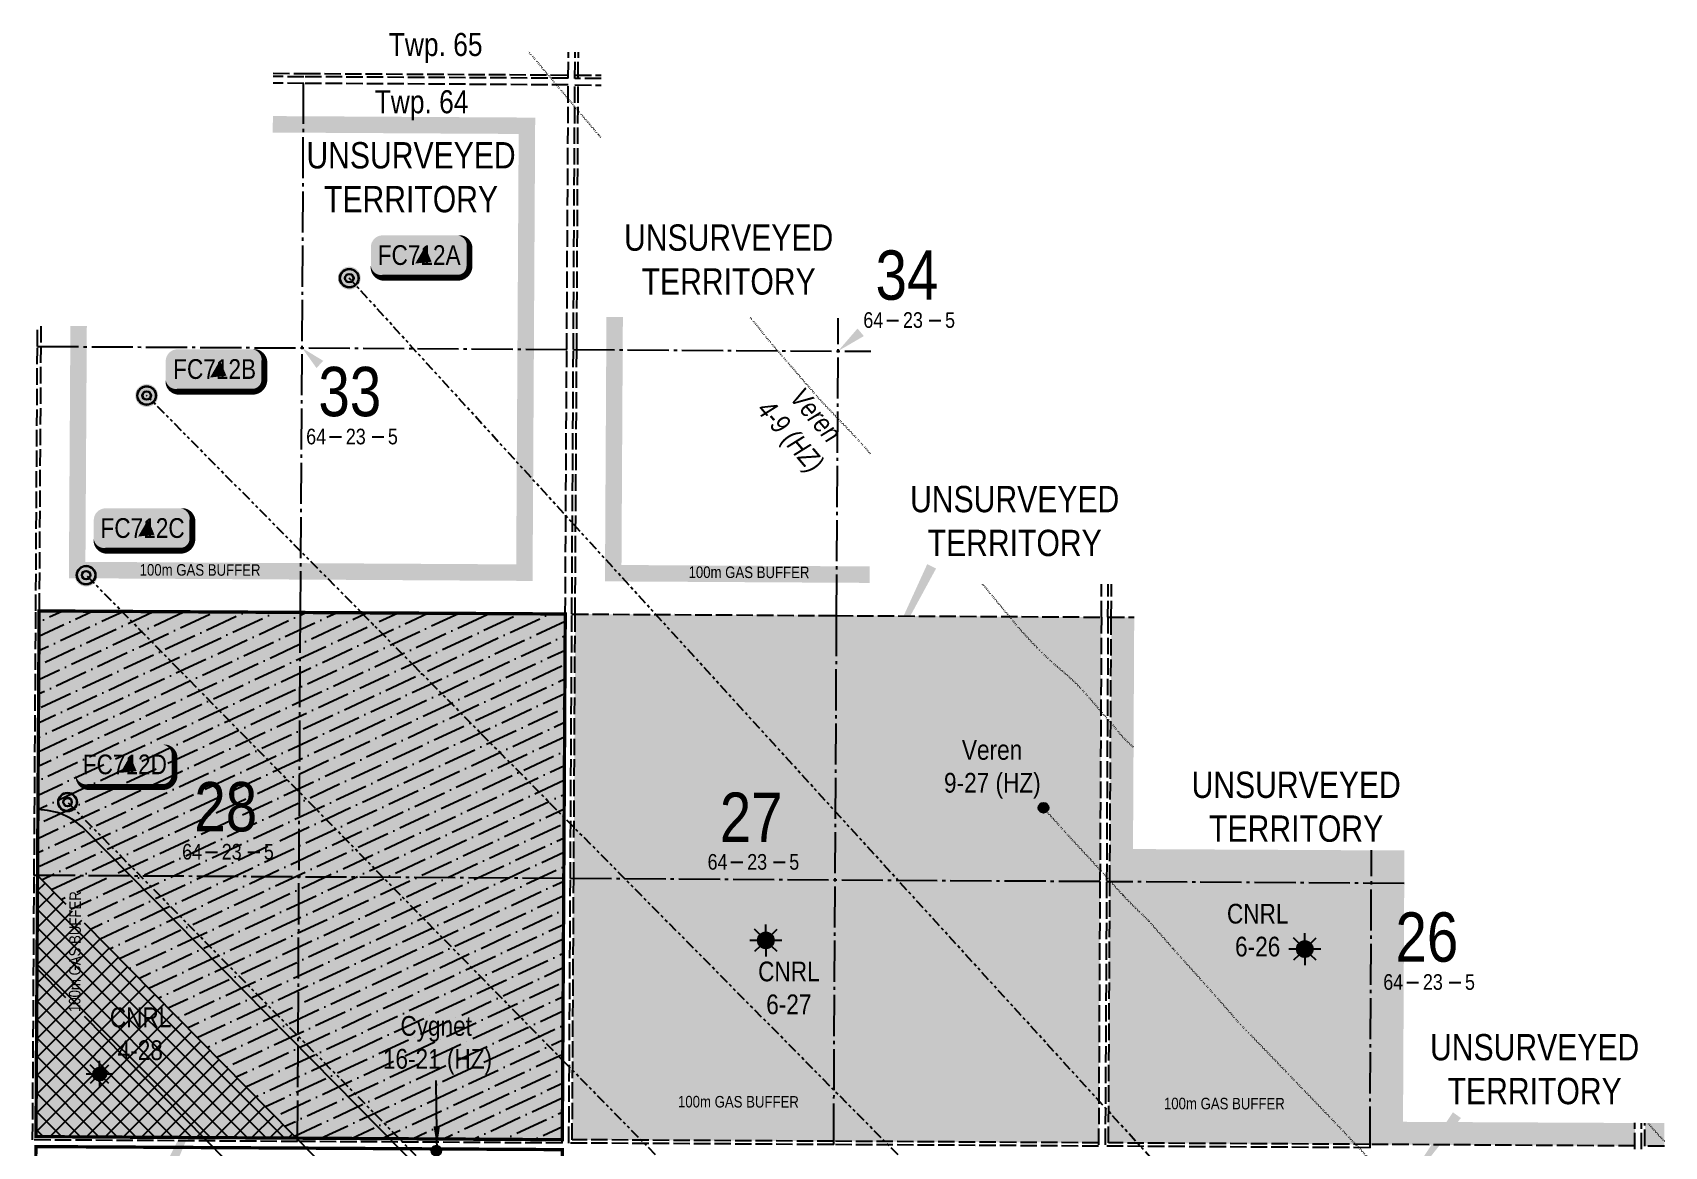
# Model space of a CAD drawing. Header units: inches. Extents: x 464475 to 485921, y 6038951 to 6050475.
# Drawn here: x 478699 to 483659, y 6047089 to 6050475 of the extents above; entities that cross this region are included whole.
import ezdxf
from ezdxf.enums import TextEntityAlignment as Align

# ---------------------------------------------------------------- set-up
doc = ezdxf.new("R2010")
doc.units = ezdxf.units.IN
doc.header["$LTSCALE"] = 5
for name, pattern in [('foc-DOT', [1, 0.2, -0.8]), ('foc-DRILLPATH', [14.75, 6, -1.75, 1.75, -1.75, 1.75, -1.75]), ('foc-QUARTERLINE', [33, 25, -3, 2, -3]), ('foc-UNSURVEYED', [12.5, 10, -2.5])]:
    doc.linetypes.add(name, pattern=pattern)
for name, color, linetype in [('10', 1, 'Continuous'), ('9', 3, 'Continuous'), ('ABADATA-DRILL-T', 8, 'Continuous'), ('AS-DRILL', 8, 'foc-DOT'), ('AS-DRILL-T', 8, 'Continuous'), ('AS-TARGET-GAS', 182, 'Continuous'), ('AS-TARGET-GAS-H', 181, 'Continuous'), ('AS-UNDERLAY-H', 141, 'Continuous'), ('D-TXT', 6, 'Continuous'), ('H-CP', 51, 'Continuous'), ('L-BD', 7, 'Continuous'), ('L-MON', 1, 'Continuous'), ('L-QSEC', 8, 'foc-QUARTERLINE'), ('L-SECLBL', 7, 'Continuous'), ('L-UNS-T', 3, 'Continuous'), ('L-USEC', 7, 'foc-UNSURVEYED'), ('P-PDRILLPATH', 12, 'foc-DRILLPATH'), ('P-PROPOSED', 10, 'Continuous'), ('P-TEMP-HUSKY-NO CUT-H', 104, 'Continuous')]:
    doc.layers.add(name, color=color, linetype=linetype)
doc.layers.add('D56-EXISTING DISPOSITION', color=7, linetype='Continuous', true_color=0xa347ff)
doc.styles.add('80', font='ARIALN.TTF', dxfattribs={"height": 10})
doc.styles.add('80CG', font='ARIALN.TTF', dxfattribs={"height": 10})
doc.styles.add('80L', font='ARIALN.TTF', dxfattribs={"height": 10})
doc.styles.add('SIMPLEX', font='ARIALN.TTF')
doc.dimstyles.new('Compass 5 000', dxfattribs={"dimscale": 5, "dimtxt": 9, "dimasz": 2, "dimexe": 0.2, "dimexo": 0.0625, "dimgap": 0.5, "dimtad": 0, "dimtih": 1, "dimtoh": 1, "dimzin": 0, "dimdsep": 46, "dimtxsty": '80CG', "dimcen": 0.1, "dimse1": 1, "dimse2": 1, "dimclrd": 256, "dimclrt": 256, "dimaunit": 1, "dimadec": 4, "dimazin": 0, "dimtfac": 0.06, "dimtofl": 0, "dimtmove": 0, "dimatfit": 1, "dimfxl": 0.2, "dimtolj": 1, "dimtzin": 0, "dimlwd": -1, "dimarcsym": 0})

# ---------------------------------------------------------------- blocks, each defined once
blk = doc.blocks.new('BH-Existing')
at = {"layer": 'AS-DRILL-T'}
h = blk.add_hatch(color=256, dxfattribs=at)
h.dxf.hatch_style = 1
edge = h.paths.add_edge_path()
edge.add_arc((0, 0), 0.5, 0, 360)
blk.add_circle((0, 0), 0.5, dxfattribs=at)
blk = doc.blocks.new('GAS')
h = blk.add_hatch(color=255)
h.dxf.hatch_style = 1
edge = h.paths.add_edge_path()
edge.add_arc((0, 0), 0.9, 0, 360)
for p, q in [((-0.81, 0), (-1.62, 0)), ((-0.57, 0.57), (-1.14, 1.14)), ((0, 0.81), (0, 1.62)), ((0.57, 0.57), (1.14, 1.14)), ((1.62, 0), (0.81, 0)), ((-0.57, -0.57), (-1.14, -1.14)), ((0, -0.81), (0, -1.62)), ((1.14, -1.14), (0.57, -0.57))]:
    blk.add_line(p, q)
blk.add_circle((0, 0), 0.8)
blk = doc.blocks.new('*U501')
h = blk.add_hatch(color=254)
edge = h.paths.add_edge_path()
edge.add_line((-19, -11.5), (19, -11.5))
edge.add_arc((19, -5.5), 6, 270, 360)
edge.add_line((25, -5.5), (25, 4))
edge.add_arc((19, 4), 6, 0, 90)
edge.add_line((19, 10), (-19, 10))
edge.add_arc((-19, 4), 6, 90, 180)
edge.add_line((-25, 4), (-25, -5.5))
edge.add_arc((-19, -5.5), 6, 180, 270)
at = {"color": 1, "flags": 128}
blk.add_lwpolyline([(-19, -11.5, 3, 3, 0), (19, -11.5, 3, 3, 0.414214), (25, -5.5, 3, 3, 0), (25, 4, 3, 0, 0.414214), (19, 10, 0, 0, 0), (-19, 10, 0, 0, 0.414214), (-25, 4, 0, 0, 0), (-25, -5.5, 0, 3, 0.414214)], format="xyseb", close=True, dxfattribs=at)
blk.add_lwpolyline([(5.78, -3.39, 0, 10, 0), (0, 0, 5, 5, 0)], format="xyseb", dxfattribs=at)
at = {"color": 1, "style": '80'}
blk.add_attdef('ENTER_TEXT_001', (-35.99, -5), '', height=10, dxfattribs=at)
blk = doc.blocks.new('plbh')
at = {"layer": 'L-MON'}
h = blk.add_hatch(color=255, dxfattribs=at)
h.dxf.hatch_style = 1
edge = h.paths.add_edge_path()
edge.add_arc((0, 0), 1.16, 0, 360)
h = blk.add_hatch(color=256, dxfattribs=at)
h.dxf.hatch_style = 1
h.paths.add_polyline_path([(-0.96, 0, 1), (0.96, 0, 1)])
h.paths.add_polyline_path([(0.91, 0, -1), (-0.91, 0, -1)], flags=16)
h.paths.add_polyline_path([(0.45, 0, -1), (-0.45, 0, -1)], flags=0)
h = blk.add_hatch(color=256, dxfattribs=at)
h.dxf.hatch_style = 1
h.paths.add_polyline_path([(-0.45, 0, 1), (0.45, 0, 1)])
h.paths.add_polyline_path([(0.4, 0, -1), (-0.4, 0, -1)], flags=16)
at = {"layer": 'L-MON', "color": 240}
for radius in [0.96, 0.91, 0.45, 0.4]:
    blk.add_circle((0, 0), radius, dxfattribs=at)
blk = doc.blocks.new('L-SECLBL')
at = {"layer": '9', "color": 7}
for p, q in [((-5.08, -27.83), (-12.29, -27.83)), ((20.7, -27.83), (13.5, -27.83))]:
    blk.add_line(p, q, dxfattribs=at)
at = {"layer": '10', "color": 2, "style": 'SIMPLEX'}
blk.add_attdef('SEC', text='', height=30, dxfattribs=at).set_placement((0, 0), align=Align.MIDDLE)
at = {"layer": '10', "color": 5, "style": '80L'}
blk.add_attdef('TWP', text='', height=9.5, dxfattribs=at).set_placement((-14.43, -27.37), align=Align.MIDDLE_RIGHT)
blk.add_attdef('RGE', text='', height=9.5, dxfattribs=at).set_placement((3.62, -27.37), align=Align.MIDDLE_CENTER)
blk.add_attdef('MER', text='', height=9.5, dxfattribs=at).set_placement((23.17, -27.37), align=Align.MIDDLE_LEFT)

msp = doc.modelspace()

# ---------------------------------------------------------------- hatches: boundary and pattern name
at = {"layer": 'AS-TARGET-GAS-H'}
h = msp.add_hatch(color=256, dxfattribs=at)
h.dxf.hatch_style = 1
h.paths.add_polyline_path([(479428.721, 6050170.899), (480176.205, 6050166.562), (480168.752, 6048858.157), (478859.212, 6048865.841), (478863.515, 6049582.313), (478813.54, 6049582.313), (478808.939, 6048816.162), (480218.44, 6048807.892), (480226.462, 6050216.245), (479429.01, 6050220.871)])
h = msp.add_hatch(color=256, dxfattribs=at)
h.dxf.hatch_style = 1
h.paths.add_polyline_path([(481243.485, 6048851.888), (480488.728, 6048856.287), (480492.987, 6049610.348), (480443.014, 6049610.631), (480438.474, 6048806.605), (481243.194, 6048801.915)])
h = msp.add_hatch(color=256, dxfattribs=at)
h.dxf.hatch_style = 1
h.paths.add_polyline_path([(480217.343, 6048608.001), (478807.739, 6048616.271), (478799.282, 6047208.061), (480209.392, 6047199.902)])
h.paths.add_polyline_path([(480159.702, 6047250.163), (478849.555, 6047257.744), (478857.412, 6048566.006), (480167.088, 6048558.321)], flags=16)
h = msp.add_hatch(color=256, dxfattribs=at)
h.dxf.hatch_style = 1
h.paths.add_polyline_path([(481846.97, 6048598.501), (480437.345, 6048606.713), (480429.389, 6047198.563), (481839.541, 6047190.346)])
h.paths.add_polyline_path([(481789.832, 6047240.61), (480479.644, 6047248.244), (480487.035, 6048556.449), (481796.733, 6048548.819)], flags=16)
h = msp.add_hatch(color=256, dxfattribs=at)
h.dxf.hatch_style = 1
h.paths.add_polyline_path([(482113.755, 6047992.824), (482063.782, 6047993.087), (482059.541, 6047189.067), (482864.559, 6047184.401), (482864.848, 6047234.374), (482109.777, 6047238.75)])
at = {"layer": 'AS-UNDERLAY-H'}
h = msp.add_hatch(color=51, dxfattribs=at)
h.dxf.hatch_style = 1
h.paths.add_polyline_path([(479125.821, 6047929.966), (479438.273, 6047929.966), (479438.273, 6048038.723), (479389.928, 6048038.723), (479389.928, 6048211.501), (479183.228, 6048211.501), (479183.228, 6048042.478), (479124.866, 6048042.478)])
at = {"layer": 'H-CP'}
h = msp.add_hatch(color=256, dxfattribs=at)
h.dxf.hatch_style = 1
h.paths.add_polyline_path([(478718.443, 6048716.685), (478708.848, 6047118.686), (480308.83, 6047109.369), (480317.855, 6048707.36)])
h = msp.add_hatch(color=256, dxfattribs=at)
h.dxf.hatch_style = 1
h.paths.add_polyline_path([(481947.441, 6048697.864), (481142.7, 6048702.552), (480348.014, 6048707.184), (480343.471, 6047903.158), (480338.989, 6047109.193), (481133.975, 6047104.558), (481939.012, 6047099.867), (481943.201, 6047893.837)])
h = msp.add_hatch(color=256, dxfattribs=at)
h.dxf.hatch_style = 1
h.paths.add_polyline_path([(481142.7, 6048702.557), (480348.014, 6048707.187), (480348.014, 6048707.184), (481142.7, 6048702.552)])
h = msp.add_hatch(color=256, dxfattribs=at)
h.dxf.hatch_style = 1
h.paths.add_polyline_path([(481947.441, 6048697.868), (481142.7, 6048702.557), (481142.7, 6048702.552), (481947.441, 6048697.864)])
h = msp.add_hatch(color=256, dxfattribs=at)
h.dxf.hatch_style = 1
h.paths.add_polyline_path([(482768.705, 6047989.005), (482043.672, 6047992.827), (482047.386, 6048697.286), (481977.598, 6048697.689), (481973.36, 6047893.662), (482768.196, 6047889.059)])
h = msp.add_hatch(color=256, dxfattribs=at)
h.dxf.hatch_style = 1
h.paths.add_polyline_path([(482047.386, 6048697.286), (481977.598, 6048697.692), (481977.598, 6048697.689)])
h = msp.add_hatch(color=256, dxfattribs=at)
h.dxf.hatch_style = 1
h.paths.add_polyline_path([(482868.65, 6047988.478), (482768.705, 6047989.005), (482768.196, 6047889.059), (482868.141, 6047888.48)])
h = msp.add_hatch(color=256, dxfattribs=at)
h.dxf.hatch_style = 1
h.paths.add_polyline_path([(482768.196, 6047889.059), (481973.36, 6047893.662), (481969.171, 6047099.693), (482764.156, 6047095.084)])
h = msp.add_hatch(color=256, dxfattribs=at)
h.dxf.hatch_style = 1
h.paths.add_polyline_path([(483569.538, 6047160.185), (482864.454, 6047163.773), (482868.141, 6047888.48), (482768.196, 6047889.059), (482764.156, 6047095.084), (483569.196, 6047090.42)])
h = msp.add_hatch(color=256, dxfattribs=at)
h.dxf.hatch_style = 1
h.paths.add_polyline_path([(483658.866, 6047159.731), (483599.699, 6047160.032), (483599.357, 6047090.245), (483658.866, 6047089.9)])
at = {"layer": 'P-TEMP-HUSKY-NO CUT-H', "true_color": 0x0582ff}
h = msp.add_hatch(dxfattribs=at)
h.set_pattern_fill('ANSI36', color=150, scale=12.493375, angle=340)
h.set_pattern_definition([(25, (-2029938.266, -24106716.543), (46.148773015, 65.28662769), [99.16616208, -19.83323242, 0, -19.83323242])])
h.paths.add_polyline_path([(479500.776, 6047114.103), (480308.83, 6047109.369), (480317.855, 6048707.36), (478718.469, 6048716.685), (478713.607, 6047912.663)])
at = {"layer": 'P-TEMP-HUSKY-NO CUT-H'}
h = msp.add_hatch(dxfattribs=at)
h.set_pattern_fill('ANSI37', color=256, scale=12.493375)
h.set_pattern_definition([(45, (-2029938.266, -24106716.543), (-28.04842627, 28.04842627), []), (135, (-2029938.266, -24106716.543), (-28.04842627, -28.04842627), [])])
h.paths.add_polyline_path([(478708.848, 6047118.686), (479500.777, 6047114.103), (478713.615, 6047912.655)])

# ---------------------------------------------------------------- linework, layer by layer
at = {"layer": 'AS-DRILL'}
msp.add_line((482565.81, 6047688.862), (482565.81, 6047688.862), dxfattribs=at)
at = {"layer": 'AS-DRILL', "flags": 128}
for points in [[(480426.017, 6050156.112), (480419.105, 6050164.265), (480400.346, 6050186.022), (480381.749, 6050207.839), (480363.102, 6050229.835), (480344.218, 6050252.323), (480325.772, 6050274.468), (480307.495, 6050296.533), (480289.15, 6050318.798), (480270.542, 6050340.504), (480251.884, 6050362.421), (480233.748, 6050384.424), (480215.241, 6050406.4), (480206.712, 6050416.257)], [(481245.348, 6049194.517), (481239.668, 6049201.259), (481220.779, 6049222.837), (481201.298, 6049244.108), (481181.626, 6049265.11), (481162.012, 6049285.711), (481142.039, 6049306.384), (481121.995, 6049327.028), (481102.182, 6049347.911), (481082.982, 6049369.3), (481064.024, 6049390.988), (481045.176, 6049412.805), (481026.429, 6049434.723), (481007.622, 6049456.64), (480988.853, 6049478.237), (480969.955, 6049499.955), (480951.177, 6049521.802), (480932.681, 6049543.928), (480914.547, 6049566.391), (480896.573, 6049588.894), (480881.028, 6049608.079)], [(482045.306, 6048302.766), (482035.395, 6048310.972), (482024.826, 6048320.787), (482018.399, 6048327.261), (482007.263, 6048339.718), (481995.707, 6048354.008), (481983.146, 6048369.453), (481969.606, 6048384.883), (481955.188, 6048400.828), (481940.097, 6048418.246), (481930.287, 6048429.846), (481924.224, 6048436.938), (481907.215, 6048456.566), (481889.307, 6048476.468), (481870.369, 6048496.266), (481849.879, 6048515.622), (481828.305, 6048534.324), (481806.511, 6048553.047), (481785.32, 6048572.266), (481774.662, 6048582.431), (481764.542, 6048592.144), (481744.308, 6048612.708), (481724.657, 6048633.8), (481705.417, 6048655.239), (481686.928, 6048676.785), (481668.631, 6048698.79), (481650.295, 6048720.955), (481631.919, 6048743.09), (481613.853, 6048765.203), (481595.587, 6048787.298), (481585.115, 6048799.924)], [(483658.866, 6046102.754), (483656.231, 6046105.503), (483637.344, 6046125.562), (483618.427, 6046145.66), (483599.671, 6046165.807), (483580.844, 6046185.935), (483561.706, 6046205.755), (483542.749, 6046225.743), (483523.953, 6046245.921), (483505.177, 6046266.149), (483486.571, 6046286.475), (483467.986, 6046306.742), (483449.37, 6046327.139), (483430.674, 6046347.366), (483411.577, 6046367.365), (483392.51, 6046387.274), (483373.352, 6046407.174), (483354.425, 6046427.152), (483335.638, 6046447.27), (483316.641, 6046467.238), (483297.875, 6046487.386), (483278.868, 6046507.395), (483259.569, 6046527.025), (483240.22, 6046546.715), (483221.273, 6046566.744), (483202.808, 6046587.16), (483184.213, 6046607.546), (483165.185, 6046627.405), (483145.806, 6046646.916), (483126.407, 6046666.466), (483107.248, 6046686.226), (483088.432, 6046706.313), (483069.705, 6046726.441), (483050.698, 6046746.38), (483031.681, 6046766.358), (483012.854, 6046786.496), (482993.927, 6046806.505), (482975.03, 6046826.543), (482956.243, 6046846.62), (482937.437, 6046866.768), (482918.58, 6046886.866), (482899.674, 6046906.914), (482880.817, 6046926.952), (482862.1, 6046947.14), (482843.224, 6046967.238), (482823.986, 6046986.988), (482804.868, 6047006.867), (482785.831, 6047026.816), (482766.522, 6047046.436), (482747.384, 6047066.265), (482728.557, 6047086.403), (482709.621, 6047106.471), (482690.744, 6047126.53), (482671.857, 6047146.598), (482652.92, 6047166.606), (482633.883, 6047186.545), (482614.735, 6047206.364), (482595.607, 6047226.214), (482576.409, 6047246.003), (482557.221, 6047265.753), (482519.116, 6047305.621), (482499.948, 6047325.47), (482480.8, 6047345.209), (482461.712, 6047365.068), (482442.634, 6047384.948), (482423.527, 6047404.827), (482404.248, 6047424.567), (482384.81, 6047444.237), (482365.943, 6047464.285), (482347.909, 6047485.1), (482330.017, 6047506.043), (482311.803, 6047526.688), (482293.448, 6047547.164), (482275.174, 6047567.759), (482256.769, 6047588.265), (482238.364, 6047608.741), (482220.12, 6047629.426), (482201.655, 6047649.892), (482183.1, 6047670.239), (482164.865, 6047690.854), (482146.822, 6047711.668), (482128.528, 6047732.254), (482110.294, 6047752.889), (482092.31, 6047773.683), (482072.861, 6047793.124), (482052.668, 6047811.888), (482033.178, 6047831.349), (482014.261, 6047851.297), (481995.735, 6047871.673), (481977.241, 6047892.17), (481958.786, 6047912.646), (481940.241, 6047933.053), (481921.735, 6047953.469), (481903.039, 6047973.626), (481884.283, 6047993.774), (481865.476, 6048013.911), (481846.82, 6048034.148), (481828.506, 6048054.674), (481810.051, 6048075.12), (481788.781, 6048098.839), (481771.551, 6048118.32)], [(483658.866, 6047104.484), (483649.896, 6047114.235), (483631.321, 6047134.582), (483613.016, 6047155.137), (483608.802, 6047159.979)]]:
    msp.add_lwpolyline(points, dxfattribs=at)
at = {"layer": 'D56-EXISTING DISPOSITION', "const_width": 9.995, "flags": 128}
msp.add_lwpolyline([(478718.443, 6048716.685), (478708.848, 6047118.686), (479503.819, 6047114.086), (480308.83, 6047109.369), (480313.313, 6047903.334), (480317.855, 6048707.36), (479513.129, 6048712.081)], close=True, dxfattribs=at)
msp.add_lwpolyline([(478708.066, 6046988.582), (478708.666, 6047088.527), (479503.643, 6047083.927), (480308.66, 6047079.21), (480304.118, 6046275.184), (480299.578, 6045471.158), (480199.632, 6045471.74)], dxfattribs=at)
at = {"layer": 'L-QSEC'}
for p, q in [((479513.129, 6048712.081), (479522.536, 6050320.277)), ((481142.7, 6048702.552), (481147.66, 6049606.525)), ((478713.222, 6049520.771), (480322.396, 6049511.385)), ((480342.505, 6049511.268), (481247.057, 6049505.998)), ((479503.76, 6047104.036), (479513.129, 6048712.081)), ((481133.92, 6047094.509), (481142.7, 6048702.552)), ((482764.105, 6047085.035), (482768.705, 6047989.005)), ((480313.313, 6047903.334), (478703.565, 6047912.714)), ((481943.201, 6047893.837), (480333.422, 6047903.217)), ((482868.141, 6047888.48), (481963.31, 6047893.72))]:
    msp.add_line(p, q, dxfattribs=at)
at = {"layer": 'L-SECLBL', "flags": 128}
for points in [[(481147.112, 6049506.58, 0, 29.984, 0), (481215.833, 6049563.691, 0, 0, 0)], [(479517.832, 6049516.078, 0, 29.984, 0), (479571.835, 6049466.005, 0, 0, 0)], [(479508.444, 6047908.024, 0, 29.984, 0), (479437.875, 6047960.894, 0, 0, 0)], [(481138.31, 6047898.527, 0, 29.984, 0), (481056.128, 6047943.514, 0, 0, 0)], [(482768.196, 6047889.059, 0, 29.984, 0), (482839.943, 6047813.53, 0, 0, 0)]]:
    msp.add_lwpolyline(points, format="xyseb", dxfattribs=at)
at = {"layer": 'L-UNS-T', "color": 3, "flags": 128}
for points in [[(481239.214, 6048466.729, 0, 29.984, 0), (481431.48, 6048852.123, 0, 0, 0)], [(479308.306, 6047446.49, 0, 29.984, 0), (479106.611, 6047006.171, 0, 0, 0)], [(482816.239, 6046889.318, 0, 29.984, 0), (483028.236, 6047184.022, 0, 0, 0)]]:
    msp.add_lwpolyline(points, format="xyseb", dxfattribs=at)
at = {"layer": 'L-USEC'}
for p, q in [((480327.091, 6050335.685), (480327.546, 6050415.556)), ((480347.2, 6050335.567), (480347.655, 6050415.439)), ((480357.25, 6050335.508), (480357.706, 6050415.381)), ((479523.116, 6050320.286), (479429.588, 6050320.827)), ((479523.232, 6050340.395), (479429.705, 6050340.936)), ((479429.763, 6050350.986), (479523.292, 6050350.445)), ((480326.976, 6050315.576), (479523.116, 6050320.286)), ((480327.091, 6050335.685), (479523.234, 6050340.395)), ((479523.292, 6050350.445), (480327.148, 6050345.735)), ((480426.975, 6050335.1), (480347.2, 6050335.567)), ((480347.257, 6050345.617), (480427.002, 6050345.15)), ((480322.396, 6049511.385), (480326.976, 6050315.561)), ((480326.976, 6050315.561), (480326.976, 6050315.576)), ((480342.505, 6049511.27), (480347.085, 6050315.444)), ((480347.085, 6050315.444), (480426.922, 6050314.98)), ((480352.555, 6049511.209), (480357.136, 6050315.386)), ((478713.222, 6049520.766), (478713.594, 6049582.313)), ((478723.645, 6049582.313), (478723.272, 6049520.712)), ((478708.394, 6048716.738), (478713.222, 6049520.767)), ((478723.272, 6049520.712), (478718.443, 6048716.685)), ((480317.855, 6048707.36), (480322.396, 6049511.385)), ((480337.964, 6048707.246), (480342.505, 6049511.271)), ((480348.014, 6048707.184), (480352.555, 6049511.209)), ((481947.441, 6048697.864), (481947.968, 6048797.81)), ((481967.55, 6048697.758), (481968.077, 6048797.693)), ((481977.598, 6048697.689), (481978.126, 6048797.634)), ((478703.565, 6047912.711), (478708.394, 6048716.738)), ((479513.129, 6048712.081), (478708.394, 6048716.743)), ((478718.443, 6048716.685), (478713.615, 6047912.655)), ((480317.855, 6048707.36), (479513.129, 6048712.081)), ((480313.313, 6047903.334), (480317.855, 6048707.36)), ((480333.422, 6047903.221), (480337.964, 6048707.246)), ((480337.964, 6048707.242), (481142.7, 6048702.552)), ((480343.471, 6047903.158), (480348.014, 6048707.184)), ((481142.7, 6048702.552), (481947.441, 6048697.864)), ((481947.441, 6048697.864), (481943.201, 6047893.837)), ((481967.55, 6048697.758), (481963.31, 6047893.731)), ((481967.55, 6048697.747), (482047.386, 6048697.286)), ((481973.36, 6047893.662), (481977.598, 6048697.689)), ((478698.737, 6047108.694), (478703.565, 6047912.711)), ((478713.615, 6047912.655), (478708.848, 6047118.686)), ((480308.773, 6047099.319), (480313.313, 6047903.334)), ((480328.882, 6047099.202), (480333.422, 6047903.221)), ((480338.989, 6047109.193), (480343.471, 6047903.158)), ((481943.201, 6047893.837), (481938.959, 6047089.818)), ((481963.31, 6047893.731), (481959.068, 6047089.701)), ((481969.171, 6047099.693), (481973.36, 6047893.662)), ((483569.147, 6047080.37), (483569.538, 6047160.207)), ((483589.256, 6047080.253), (483589.647, 6047160.09)), ((483599.357, 6047090.245), (483599.699, 6047160.032)), ((479503.759, 6047104.036), (478698.737, 6047108.694)), ((478708.848, 6047118.686), (479503.819, 6047114.086)), ((480308.773, 6047099.319), (479503.761, 6047104.036)), ((479503.819, 6047114.086), (480308.83, 6047109.369)), ((481133.927, 6047094.509), (480328.882, 6047099.202)), ((481133.975, 6047104.558), (480338.989, 6047109.193)), ((481938.959, 6047089.818), (481133.927, 6047094.509)), ((481939.012, 6047099.867), (481133.975, 6047104.558)), ((482764.156, 6047095.084), (481969.171, 6047099.693)), ((483569.196, 6047090.42), (482764.156, 6047095.084)), ((482764.119, 6047085.035), (481959.068, 6047089.701)), ((483658.866, 6047089.9), (483599.357, 6047090.245))]:
    msp.add_line(p, q, dxfattribs=at)
at = {"layer": 'P-PDRILLPATH'}
for p, q in [((483144.547, 6045905.91), (479661.261, 6049728.251)), ((482678.574, 6045700.017), (479045.297, 6049371.385)), ((482245.611, 6045380.153), (478861.348, 6048825.54)), ((481158.599, 6045747.169), (478804.872, 6048135.728))]:
    msp.add_line(p, q, dxfattribs=at)
at = {"layer": 'P-PROPOSED', "flags": 128}
msp.add_lwpolyline([(482347.68, 6044555.233), (481380.547, 6045601.475, 0.20761845), (481234.848, 6045665.712), (481209.194, 6045665.861), (478856.049, 6048053.057, 0.19921809), (478714.816, 6048112.652), (478711.915, 6047629.483), (478798.701, 6047541.441)], format="xyb", dxfattribs=at)
at = {"layer": 'P-PROPOSED', "color": 100, "flags": 128}
for points in [[(478801.042, 6047823.963), (478713.615, 6047912.655)], [(479629.173, 6046983.849), (478856.527, 6047767.675)]]:
    msp.add_lwpolyline(points, dxfattribs=at)
at = {"layer": 'P-PROPOSED', "flags": 128}
msp.add_lwpolyline([(478854.889, 6047484.441), (479347.321, 6046984.883)], dxfattribs=at)

# ---------------------------------------------------------------- block references
at = {"layer": 'ABADATA-DRILL-T'}
for p, xscale, yscale, zscale in [((481771.551, 6048118.32), 29.98409939999996, 29.98409939999996, 29.98409939999996), ((479926.045, 6047076.405), 29.9840994, 29.9840994, 29.9840994)]:
    msp.add_blockref('BH-Existing', p, dxfattribs=dict(at, xscale=xscale, yscale=yscale, zscale=zscale))
at = {"layer": 'AS-DRILL-T'}
for p, xscale, yscale, zscale in [((480927.541, 6047715.241), 29.98409939999996, 29.98409939999996, 29.98409939999996), ((482565.81, 6047688.862), 29.98409939999996, 29.98409939999996, 29.98409939999996), ((478902.386, 6047308.902), 24.98674949999997, 24.98674949999997, 24.98674949999997)]:
    msp.add_blockref('GAS', p, dxfattribs=dict(at, xscale=xscale, yscale=yscale, zscale=zscale))
at = {"layer": 'L-BD', "linetype": 'Continuous'}
ref = msp.add_blockref('*U501', (479876.754, 6049798.459), dxfattribs=dict(at, xscale=5.99681988, yscale=5.99681988, zscale=5.99681988))
ref.add_attrib('ENTER_TEXT_001', 'FC712A', (479747.798, 6049768.455), dxfattribs={"layer": '0', "color": 1, "height": 59.9682, "style": '80'})
ref = msp.add_blockref('*U501', (479253.08, 6049452), dxfattribs=dict(at, xscale=5.99681988, yscale=5.99681988, zscale=5.99681988))
ref.add_attrib('ENTER_TEXT_001', 'FC712B', (479126.005, 6049421.995), dxfattribs={"layer": '0', "color": 1, "height": 59.9682, "style": '80'})
ref = msp.add_blockref('*U501', (479034.459, 6048968.662), dxfattribs=dict(at, xscale=5.99681988, yscale=5.99681988, zscale=5.99681988))
ref.add_attrib('ENTER_TEXT_001', 'FC712C', (478905.114, 6048938.657), dxfattribs={"layer": '0', "color": 1, "height": 59.9682, "style": '80'})
ref = msp.add_blockref('*U501', (478980.127, 6048250.306), dxfattribs=dict(at, xscale=5.99681988, yscale=5.99681988, zscale=5.99681988))
ref.add_attrib('ENTER_TEXT_001', 'FC712D', (478851.253, 6048220.302), dxfattribs={"layer": '0', "color": 1, "height": 59.9682, "style": '80'})
at = {"layer": 'L-MON', "xscale": 29.98409939999993, "yscale": 29.98409939999993, "zscale": 29.98409939999993}
for p in [(479661.261, 6049728.251), (479045.297, 6049371.385), (478861.348, 6048825.54), (478804.872, 6048135.728)]:
    msp.add_blockref('plbh', p, dxfattribs=at)
at = {"layer": 'L-SECLBL', "xscale": 4.9973499, "yscale": 4.9973499, "zscale": 4.9973499}
for p, values in [((481356.528, 6049737.671), {'SEC': '34', 'TWP': '64', 'RGE': '23', 'MER': '5'}), ((479662.905, 6049383.616), {'SEC': '33', 'TWP': '64', 'RGE': '23', 'MER': '5'}), ((479285.765, 6048121.609), {'SEC': '28', 'TWP': '64', 'RGE': '23', 'MER': '5'}), ((480883.019, 6048090.716), {'SEC': '27', 'TWP': '64', 'RGE': '23', 'MER': '5'}), ((482937.024, 6047725.501), {'SEC': '26', 'TWP': '64', 'RGE': '23', 'MER': '5'})]:
    msp.add_blockref('L-SECLBL', p, dxfattribs=at).add_auto_attribs(values)

# ---------------------------------------------------------------- texts
at = {"layer": 'ABADATA-DRILL-T', "insert": (480991.282, 6049462.131), "char_height": 59.9682, "attachment_point": 1, "rotation": 310.542631, "style": '80L'}
msp.add_mtext_dynamic_manual_height_columns('\\pi79.807;{\\fArial Narrow|b0|i1|c0|p34;Veren\\P\\pi42.092;4-9 (HZ)}', width=332.72824, gutter_width=300.158, heights=[0], dxfattribs=at)
at = {"layer": 'ABADATA-DRILL-T', "char_height": 59.9682, "attachment_point": 1, "style": '80L'}
for s, width, insert in [('\\pi64.583;Veren\\P\\pi10.178;9-27 (HZ)', 307.31214, (481458.987, 6048324.306)), ('\\pi75.819;CNRL\\P\\pi100.49;6-26', 332.72824, (482253.414, 6047826.358)), ('\\pi75.819;CNRL\\P\\pi100.49;6-27', 332.72824, (480828.271, 6047650.819))]:
    msp.add_mtext_dynamic_manual_height_columns(s, width=width, gutter_width=300.158, heights=[0], dxfattribs=dict(at, insert=insert))
at = {"layer": 'ABADATA-DRILL-T', "char_height": 59.9682, "attachment_point": 1, "style": '80L', "bg_fill": 1, "box_fill_scale": 1.15, "bg_fill_color": 51, "bg_fill_transparency": 0}
for s, width, insert in [('\\pi1.9851;CNRL\\P\\pi25.731;4-28', 185.06112, (478931.408, 6047511.37)), ('\\pi57.349;Cygnet\\P\\pi4.0685;16-21 (HZ)', 328.6764, (479759.314, 6047485.272))]:
    msp.add_mtext_dynamic_manual_height_columns(s, width=width, gutter_width=300.158, heights=[0], dxfattribs=dict(at, insert=insert))
at = {"layer": 'AS-TARGET-GAS', "char_height": 34.98145, "attachment_point": 1, "rotation": 359.872457, "style": '80L'}
for insert in [(479024.058, 6048859.208), (480692.646, 6048852.061), (480660.507, 6047242.576), (482137.703, 6047237.02)]:
    msp.add_mtext_dynamic_manual_height_columns('100m GAS BUFFER', width=419.90887, gutter_width=950, heights=[0], dxfattribs=dict(at, insert=insert))
at = {"layer": 'AS-TARGET-GAS', "insert": (478808.696, 6047497.425), "char_height": 34.98145, "attachment_point": 1, "rotation": 89.655919, "style": '80L', "bg_fill": 1, "box_fill_scale": 1.15, "bg_fill_color": 181, "bg_fill_transparency": 0}
msp.add_mtext_dynamic_manual_height_columns('100m GAS BUFFER', width=367.42026, gutter_width=950, heights=[0], dxfattribs=at)
at = {"layer": 'D-TXT', "color": 3, "char_height": 69.9629, "attachment_point": 1, "style": '80L'}
for s, insert in [('Twp. 65', (479781.371, 6050473.49)), ('Twp. 64', (479738.533, 6050299.373))]:
    msp.add_mtext_dynamic_manual_height_columns(s, width=506.97698, gutter_width=237.5, heights=[0], dxfattribs=dict(at, insert=insert))
at = {"layer": 'L-UNS-T', "color": 3, "char_height": 79.9576, "attachment_point": 5, "style": '80L'}
for insert in [(479848.986, 6050034.543), (480814.413, 6049784.35), (481683.973, 6048989.473), (482539.576, 6048121.064), (483264.534, 6047323.397)]:
    msp.add_mtext_dynamic_manual_height_columns('UNSURVEYED TERRITORY', width=631.73375, gutter_width=237.374, heights=[0], dxfattribs=dict(at, insert=insert))

# ---------------------------------------------------------------- leaders
at = {"layer": 'ABADATA-DRILL-T', "path_type": 1}
msp.add_leader([(479927.944, 6047090.183), (479925.288, 6047289.59)], dimstyle='Compass 5 000', override={"dimasz": 12, "dimgap": 0.5, "dimtad": 0}, dxfattribs=at)

doc.saveas('drawing.dxf')
